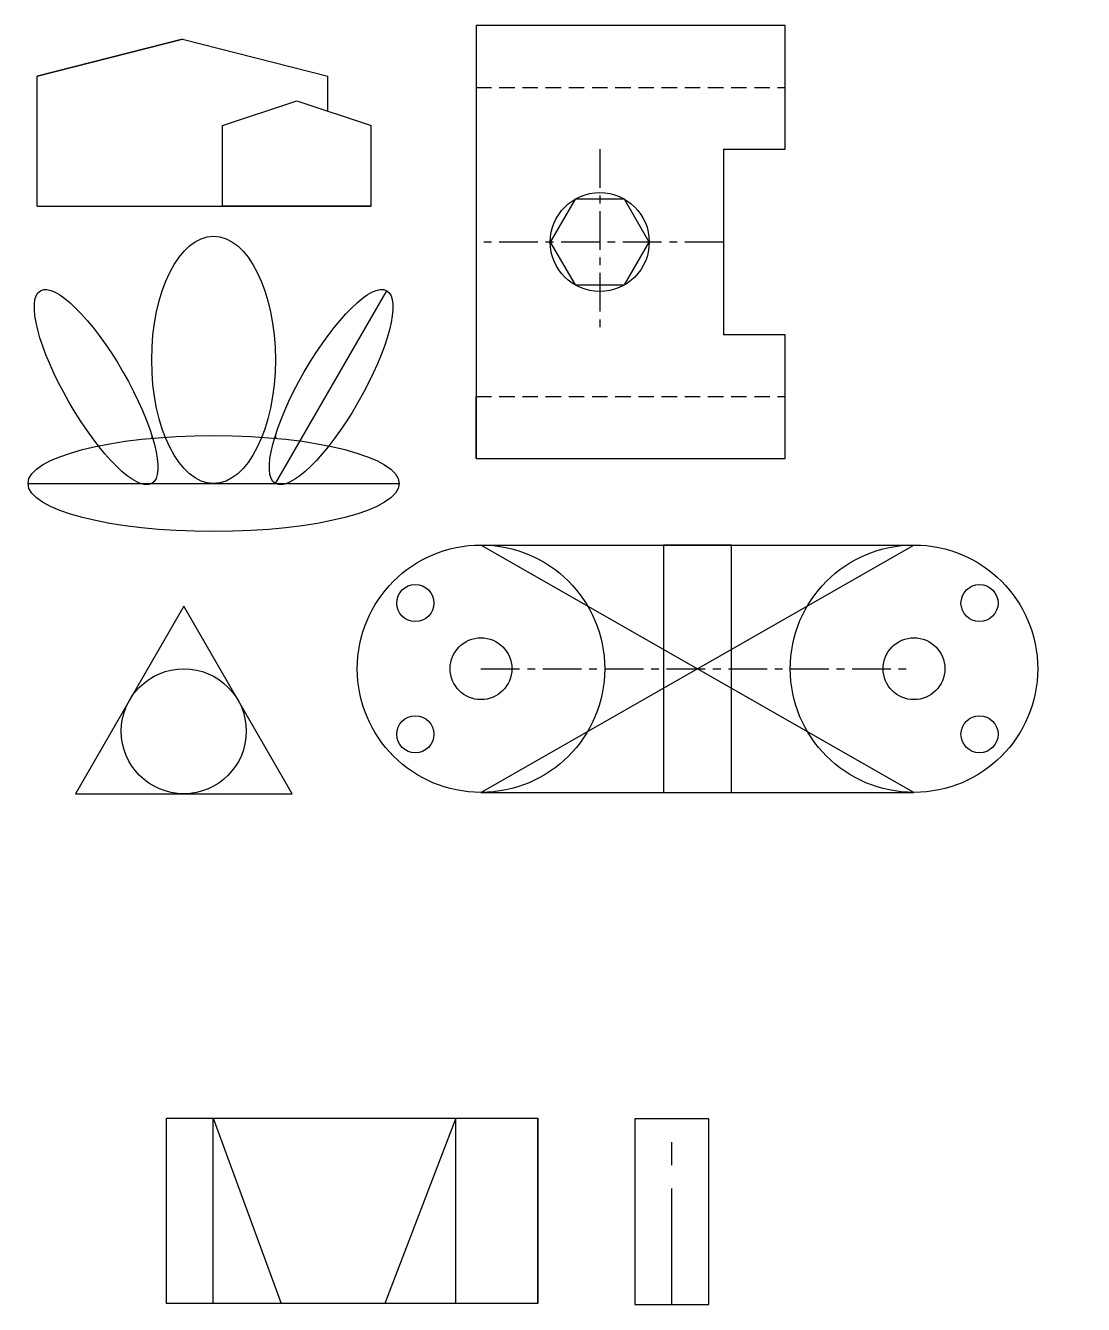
# Model space of a CAD drawing. Header units: millimetres. Extents: x 7 to 178, y 73 to 280.
import ezdxf

# ---------------------------------------------------------------- set-up
doc = ezdxf.new("R2010")
doc.units = ezdxf.units.MM
doc.header["$LTSCALE"] = 5
doc.linetypes.add('CENTER', pattern=[2, 1.25, -0.25, 0.25, -0.25])
doc.linetypes.add('DASHED', pattern=[0.75, 0.5, -0.25])

msp = doc.modelspace()

# ---------------------------------------------------------------- linework, layer by layer
for p, q in [((80.2, 280.19), (80.2, 270.19)), ((32.73, 278.01), (9.23, 272.01)), ((9.23, 272.01), (32.73, 278.01)), ((32.73, 278.01), (56.23, 272.01)), ((9.23, 251.01), (9.23, 272.01)), ((56.23, 266.34), (56.23, 272.01)), ((39.23, 264.01), (51.23, 268.01)), ((51.23, 268.01), (63.23, 264.01)), ((39.23, 251.01), (39.23, 264.01)), ((120.2, 260.19), (120.2, 230.19)), ((9.23, 251.01), (63.23, 251.01)), ((9.23, 251.01), (56.23, 251.01)), ((63.23, 251.01), (39.23, 251.01)), ((47.77, 206.14), (65.77, 237.32)), ((80.2, 210.19), (80.2, 220.19)), ((27.77, 213.96), (27.77, 213.46)), ((47.77, 213.96), (47.77, 213.46)), ((7.77, 206.14), (67.77, 206.14)), ((81, 196.2), (151, 196.2)), ((81, 156.2), (151, 196.2)), ((151, 156.2), (81, 196.2)), ((121.5, 196.2), (110.5, 196.2)), ((110.5, 196.2), (110.5, 156.2)), ((121.5, 156.2), (121.5, 196.2)), ((81, 156.2), (151, 156.2)), ((116, 156.2), (121.5, 156.2)), ((30.18, 73.55), (30.18, 103.55)), ((37.7, 73.55), (37.7, 103.55)), ((37.7, 103.55), (48.68, 73.55)), ((76.92, 103.55), (65.46, 73.55)), ((76.92, 73.55), (76.92, 103.55)), ((90.18, 73.55), (90.18, 103.55))]:
    msp.add_line(p, q)
at = {"linetype": 'DASHED'}
for p, q in [((80.2, 270.19), (130.2, 270.19)), ((80.2, 220.19), (130.2, 220.19))]:
    msp.add_line(p, q, dxfattribs=at)
at = {"linetype": 'CENTER'}
for p, q in [((100.2, 260.19), (100.2, 230.19)), ((120.2, 245.19), (80.2, 245.19)), ((81, 176.2), (151, 176.2))]:
    msp.add_line(p, q, dxfattribs=at)
at = {"linetype": 'CENTER', "ltscale": 3}
msp.add_line((111.86, 73.41), (111.86, 103.41), dxfattribs=at)
for points in [[(120.2, 260.19), (130.2, 260.19), (130.2, 280.19), (80.2, 280.19), (80.2, 210.19), (130.2, 210.19), (130.2, 230.19), (120.2, 230.19)], [(63.23, 251.01), (63.23, 264.01)]]:
    msp.add_lwpolyline(points)
for points in [[(96.2, 252.12), (92.2, 245.19), (96.2, 238.26), (104.2, 238.26), (108.2, 245.19), (104.2, 252.12)], [(15.45, 155.99), (50.45, 155.99), (32.95, 186.3)], [(90.18, 73.55), (30.18, 73.55), (30.18, 103.55), (90.18, 103.55)], [(105.86, 73.41), (117.86, 73.41), (117.86, 103.41), (105.86, 103.41)]]:
    msp.add_lwpolyline(points, close=True)
msp.add_lwpolyline([(126.12, 244.94, 0, 0, 0), (137.34, 244.94, 4, 6, 0), (144.86, 244.94, 0, 0, 0), (161.91, 244.94, 10, 0, 0), (173.39, 244.94, 0, 0, 0)], format="xyseb")
for centre, radius in [((100.2, 245.19), 8), ((81, 176.2), 20), ((151, 176.2), 20), ((70.39, 186.81), 3), ((161.6, 186.81), 3), ((81, 176.2), 5), ((151, 176.2), 5), ((32.95, 166.09), 10.1), ((70.39, 165.6), 3), ((161.6, 165.6), 3)]:
    msp.add_circle(centre, radius)
for centre, major_axis, ratio in [((37.77, 226.14), (0, -20), 0.5), ((18.77, 221.73), (9, -15.59), 0.277778), ((56.77, 221.73), (-9, -15.59), 0.277778), ((37.77, 206.14), (-30, 0), 0.258819)]:
    msp.add_ellipse(centre, major_axis=major_axis, ratio=ratio)

doc.saveas('drawing.dxf')
